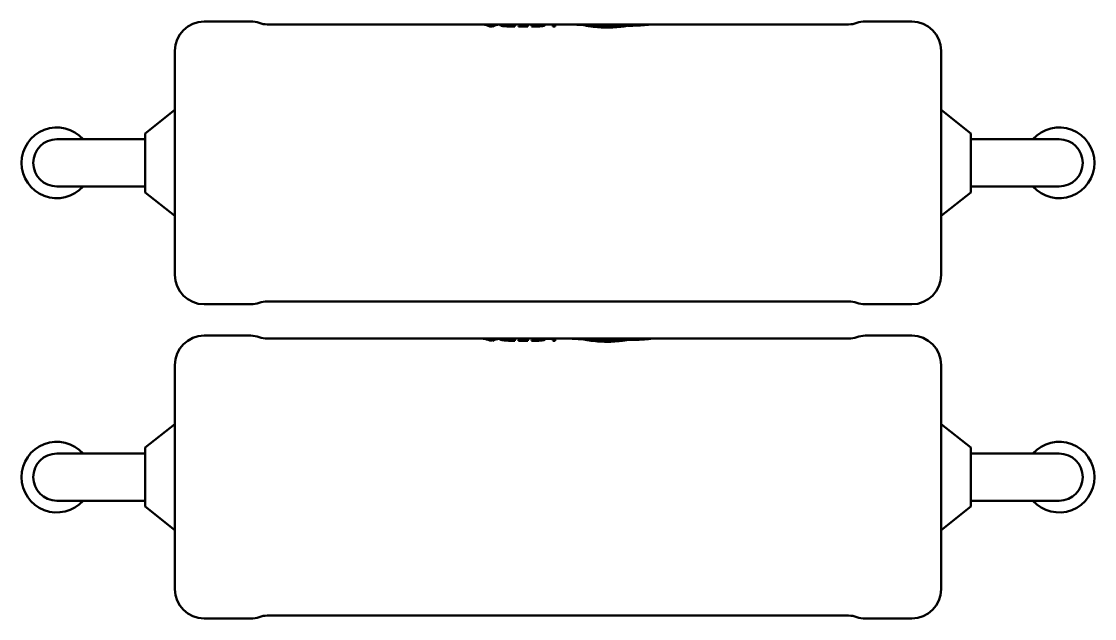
# Model space of a CAD drawing. Header units: millimetres. Extents: x -86 to 841, y -58 to 594.
# Drawn here: x 482.34 to 500.54, y 248.23 to 258.36 of the extents above; entities that cross this region are included whole.
import ezdxf

# ---------------------------------------------------------------- set-up
doc = ezdxf.new("R2010")
doc.units = ezdxf.units.MM
doc.layers.add('Visible (ISO)', color=7, linetype='Continuous', lineweight=50)

msp = doc.modelspace()

# ---------------------------------------------------------------- linework, layer by layer
at = {"layer": 'Visible (ISO)'}
for p, q in [((486.232, 258.36), (485.44, 258.36)), ((486.373, 258.334), (486.369, 258.336)), ((491.657, 258.31), (486.51, 258.31)), ((490.17, 258.309), (490.17, 258.308)), ((490.17, 258.309), (490.214, 258.309)), ((490.244, 258.304), (490.371, 258.304)), ((490.256, 258.301), (490.358, 258.301)), ((490.354, 258.3), (490.26, 258.3)), ((490.284, 258.277), (490.284, 258.276)), ((490.326, 258.277), (490.284, 258.277)), ((490.284, 258.276), (490.326, 258.276)), ((490.307, 258.283), (490.306, 258.283)), ((490.326, 258.277), (490.326, 258.276)), ((490.401, 258.309), (490.445, 258.309)), ((490.445, 258.309), (490.445, 258.308)), ((490.46, 258.297), (490.46, 258.296)), ((490.708, 258.277), (490.621, 258.277)), ((490.621, 258.276), (490.708, 258.276)), ((490.668, 258.282), (490.622, 258.282)), ((490.626, 258.309), (490.71, 258.309)), ((490.626, 258.307), (490.67, 258.307)), ((490.67, 258.306), (490.626, 258.306)), ((490.708, 258.277), (490.708, 258.276)), ((490.71, 258.309), (490.71, 258.308)), ((490.767, 258.309), (490.931, 258.309)), ((490.767, 258.307), (490.767, 258.306)), ((490.892, 258.307), (490.767, 258.307)), ((490.767, 258.306), (490.892, 258.306)), ((490.772, 258.282), (490.89, 258.282)), ((490.772, 258.276), (490.772, 258.275)), ((490.929, 258.276), (490.772, 258.276)), ((490.772, 258.275), (490.929, 258.275)), ((490.782, 258.299), (490.891, 258.299)), ((490.782, 258.296), (490.782, 258.295)), ((490.891, 258.295), (490.782, 258.296)), ((490.782, 258.295), (490.891, 258.294)), ((490.929, 258.276), (490.929, 258.275)), ((490.931, 258.309), (490.931, 258.308)), ((490.99, 258.277), (490.99, 258.276)), ((490.992, 258.306), (490.992, 258.305)), ((491.22, 258.298), (491.22, 258.297)), ((491.233, 258.309), (491.394, 258.309)), ((491.233, 258.307), (491.233, 258.306)), ((491.355, 258.307), (491.233, 258.307)), ((491.233, 258.306), (491.355, 258.306)), ((491.353, 258.276), (491.353, 258.275)), ((491.392, 258.276), (491.353, 258.276)), ((491.353, 258.275), (491.392, 258.275)), ((491.392, 258.276), (491.392, 258.275)), ((491.394, 258.309), (491.394, 258.308)), ((491.8, 258.311), (491.657, 258.311)), ((491.858, 258.302), (491.858, 258.301)), ((492.87, 258.31), (491.867, 258.31)), ((491.948, 258.309), (491.965, 258.309)), ((491.974, 258.28), (491.974, 258.279)), ((492.105, 258.311), (492.105, 258.31)), ((492.625, 258.29), (492.625, 258.289)), ((493.028, 258.311), (492.891, 258.311)), ((496.369, 258.31), (493.028, 258.31)), ((493.029, 258.311), (493.029, 258.31)), ((496.506, 258.334), (496.511, 258.336)), ((497.44, 258.36), (496.648, 258.36)), ((484.94, 257.86), (484.94, 254.06)), ((497.94, 257.86), (497.94, 254.06)), ((484.44, 256.46), (484.94, 256.86)), ((498.44, 256.46), (497.94, 256.86)), ((484.44, 256.46), (484.44, 255.46)), ((498.44, 256.46), (498.44, 255.46)), ((483.94, 256.36), (482.94, 256.36)), ((484.44, 256.36), (483.94, 256.36)), ((498.94, 256.36), (498.44, 256.36)), ((499.94, 256.36), (498.94, 256.36)), ((482.94, 255.56), (483.94, 255.56)), ((484.44, 255.56), (483.94, 255.56)), ((498.94, 255.56), (498.44, 255.56)), ((498.94, 255.56), (499.94, 255.56)), ((484.44, 255.46), (484.94, 255.06)), ((498.44, 255.46), (497.94, 255.06)), ((486.232, 253.56), (485.44, 253.56)), ((486.373, 253.586), (486.369, 253.584)), ((496.369, 253.61), (486.51, 253.61)), ((496.506, 253.586), (496.511, 253.584)), ((497.44, 253.56), (496.648, 253.56)), ((486.232, 253.028), (485.44, 253.028)), ((486.373, 253.002), (486.369, 253.004)), ((496.506, 253.002), (496.511, 253.004)), ((497.44, 253.028), (496.648, 253.028)), ((491.657, 252.978), (486.51, 252.978)), ((490.17, 252.977), (490.17, 252.976)), ((490.17, 252.977), (490.214, 252.977)), ((490.244, 252.972), (490.371, 252.972)), ((490.256, 252.969), (490.358, 252.969)), ((490.354, 252.968), (490.26, 252.968)), ((490.284, 252.945), (490.284, 252.944)), ((490.326, 252.945), (490.284, 252.945)), ((490.284, 252.944), (490.326, 252.944)), ((490.307, 252.951), (490.306, 252.951)), ((490.326, 252.945), (490.326, 252.944)), ((490.401, 252.977), (490.445, 252.977)), ((490.445, 252.977), (490.445, 252.976)), ((490.46, 252.965), (490.46, 252.964)), ((490.708, 252.944), (490.621, 252.944)), ((490.621, 252.943), (490.708, 252.943)), ((490.668, 252.95), (490.622, 252.95)), ((490.626, 252.977), (490.71, 252.977)), ((490.626, 252.975), (490.67, 252.975)), ((490.67, 252.974), (490.626, 252.974)), ((490.708, 252.944), (490.708, 252.943)), ((490.71, 252.977), (490.71, 252.976)), ((490.767, 252.977), (490.931, 252.977)), ((490.767, 252.975), (490.767, 252.974)), ((490.892, 252.975), (490.767, 252.975)), ((490.767, 252.974), (490.892, 252.974)), ((490.772, 252.95), (490.89, 252.95)), ((490.772, 252.944), (490.772, 252.943)), ((490.929, 252.944), (490.772, 252.944)), ((490.772, 252.943), (490.929, 252.943)), ((490.782, 252.967), (490.891, 252.967)), ((490.782, 252.963), (490.782, 252.962)), ((490.891, 252.963), (490.782, 252.963)), ((490.782, 252.962), (490.891, 252.962)), ((490.929, 252.944), (490.929, 252.943)), ((490.931, 252.977), (490.931, 252.976)), ((490.99, 252.945), (490.99, 252.944)), ((490.992, 252.974), (490.992, 252.973)), ((491.22, 252.966), (491.22, 252.965)), ((491.233, 252.977), (491.394, 252.977)), ((491.233, 252.975), (491.233, 252.974)), ((491.355, 252.975), (491.233, 252.975)), ((491.233, 252.974), (491.355, 252.974)), ((491.353, 252.943), (491.353, 252.942)), ((491.392, 252.943), (491.353, 252.943)), ((491.353, 252.942), (491.392, 252.942)), ((491.392, 252.943), (491.392, 252.942)), ((491.394, 252.977), (491.394, 252.975)), ((491.8, 252.979), (491.657, 252.979)), ((491.858, 252.97), (491.858, 252.969)), ((492.87, 252.978), (491.867, 252.978)), ((491.948, 252.977), (491.965, 252.977)), ((491.974, 252.948), (491.974, 252.947)), ((492.105, 252.979), (492.105, 252.978)), ((492.625, 252.957), (492.625, 252.956)), ((493.028, 252.979), (492.891, 252.979)), ((496.369, 252.978), (493.028, 252.978)), ((493.029, 252.978), (493.029, 252.978)), ((484.94, 252.528), (484.94, 248.728)), ((497.94, 252.528), (497.94, 248.728)), ((484.44, 251.128), (484.94, 251.528)), ((498.44, 251.128), (497.94, 251.528)), ((483.94, 251.028), (482.94, 251.028)), ((484.44, 251.028), (483.94, 251.028)), ((484.44, 251.128), (484.44, 250.128)), ((498.44, 251.128), (498.44, 250.128)), ((498.94, 251.028), (498.44, 251.028)), ((499.94, 251.028), (498.94, 251.028)), ((482.94, 250.228), (483.94, 250.228)), ((484.44, 250.228), (483.94, 250.228)), ((484.44, 250.128), (484.94, 249.728)), ((498.44, 250.128), (497.94, 249.728)), ((498.94, 250.228), (498.44, 250.228)), ((498.94, 250.228), (499.94, 250.228)), ((486.373, 248.254), (486.369, 248.252)), ((496.369, 248.278), (486.51, 248.278)), ((496.506, 248.254), (496.511, 248.252)), ((486.232, 248.228), (485.44, 248.228)), ((497.44, 248.228), (496.648, 248.228))]:
    msp.add_line(p, q, dxfattribs=at)
for centre, radius, start, end in [((485.44, 257.86), 0.5, 90, 180), ((486.232, 257.96), 0.4, 70, 90), ((486.51, 258.71), 0.4, 250, 270), ((496.369, 258.71), 0.4, 270, 290), ((496.648, 257.96), 0.4, 90, 110), ((497.44, 257.86), 0.5, 0, 90), ((482.94, 255.96), 0.6, 41.8467, 318.226), ((499.94, 255.96), 0.6, 221.7739, 138.1533), ((482.94, 255.96), 0.4, 90, 270), ((499.94, 255.96), 0.4, 270, 90), ((485.44, 254.06), 0.5, 180, 270), ((497.44, 254.06), 0.5, 270, 0), ((486.232, 253.96), 0.4, 270, 290), ((486.51, 253.21), 0.4, 90, 110), ((496.369, 253.21), 0.4, 70, 90), ((496.648, 253.96), 0.4, 250, 270), ((485.44, 252.528), 0.5, 90, 180), ((486.232, 252.628), 0.4, 70, 90), ((486.51, 253.378), 0.4, 250, 270), ((496.369, 253.378), 0.4, 270, 290), ((496.648, 252.628), 0.4, 90, 110), ((497.44, 252.528), 0.5, 0, 90), ((482.94, 250.628), 0.6, 41.8114, 318.1908), ((499.94, 250.628), 0.6, 221.8092, 138.1886), ((482.94, 250.628), 0.4, 90, 270), ((499.94, 250.628), 0.4, 270, 90), ((485.44, 248.728), 0.5, 180, 270), ((497.44, 248.728), 0.5, 270, 0), ((486.232, 248.628), 0.4, 270, 290), ((486.51, 247.878), 0.4, 90, 110), ((496.369, 247.878), 0.4, 70, 90), ((496.648, 248.628), 0.4, 250, 270)]:
    msp.add_arc(centre, radius, start, end, dxfattribs=at)
for centre, major_axis, ratio, start_param, end_param in [((490.136, 255.639), (0, 2.672), 0.349299, 6.123781, 6.246618), ((490.136, 255.639), (0, 2.671), 0.349299, 6.123713, 6.246602), ((490.18, 255.96), (0, -2.351), 0.36484, 3.066748, 3.102392), ((490.181, 255.669), (0, 2.642), 0.33493, 6.147368, 6.198751), ((490.436, 255.648), (0, 2.662), 0.3452, 0.084394, 0.135319), ((490.481, 255.61), (0, 2.701), 0.362554, 0.03714, 0.158676), ((490.481, 255.611), (0, 2.699), 0.362554, 0.037156, 0.158744), ((490.435, 255.96), (0, -2.351), 0.35939, 3.181359, 3.216822), ((490.671, 255.96), (0, 2.351), 0.007092, 0.055389, 0.156028), ((490.71, 255.96), (0, 2.351), 0.007092, 0.040698, 0.171276), ((490.71, 255.96), (0, 2.35), 0.007092, 0.040715, 0.17135), ((490.768, 255.96), (0, -2.351), 0.007092, 3.182465, 3.197276), ((490.775, 255.96), (0, -2.351), 0.007092, 3.297941, 3.31307), ((490.784, 255.96), (0, -2.351), 0.007092, 3.241109, 3.256054), ((490.893, 255.96), (0, -2.351), 0.007092, 3.256385, 3.298301), ((490.893, 255.96), (0, -2.351), 0.007092, 3.197653, 3.241439), ((490.932, 255.96), (0, 2.351), 0.007092, 0.041367, 0.171955), ((490.932, 255.96), (0, 2.35), 0.007092, 0.041385, 0.172029), ((490.993, 255.96), (0, -2.351), 0.007092, 3.292834, 3.310575), ((490.993, 255.96), (0, -2.351), 0.007092, 3.188524, 3.204602), ((491.234, 255.96), (0, -2.351), 0.007092, 3.183872, 3.198684), ((491.356, 255.96), (0, 2.351), 0.007092, 0.057457, 0.173251), ((491.395, 255.96), (0, 2.351), 0.007092, 0.042764, 0.173372), ((491.395, 255.96), (0, 2.35), 0.007092, 0.042783, 0.173446), ((492.11, 255.96), (0, 2.351), 0.575426, 0.003645, 0.029168), ((492.088, 247.059), (0, 11.252), 0.88961, 6.269854, 6.28153), ((490.136, 250.307), (0, 2.672), 0.349299, 6.123781, 6.246618), ((490.136, 250.307), (0, 2.671), 0.349299, 6.123713, 6.246602), ((490.18, 250.628), (0, -2.351), 0.36484, 3.066748, 3.102392), ((490.181, 250.337), (0, 2.642), 0.33493, 6.147368, 6.198751), ((490.436, 250.316), (0, 2.662), 0.3452, 0.084394, 0.135319), ((490.481, 250.278), (0, 2.701), 0.362554, 0.03714, 0.158676), ((490.481, 250.278), (0, 2.699), 0.362554, 0.037156, 0.158744), ((490.435, 250.628), (0, -2.351), 0.35939, 3.181359, 3.216822), ((490.671, 250.628), (0, 2.351), 0.007092, 0.055389, 0.156028), ((490.71, 250.628), (0, 2.351), 0.007092, 0.040698, 0.171276), ((490.71, 250.628), (0, 2.35), 0.007092, 0.040715, 0.17135), ((490.768, 250.628), (0, -2.351), 0.007092, 3.182465, 3.197276), ((490.775, 250.628), (0, -2.351), 0.007092, 3.297941, 3.31307), ((490.784, 250.628), (0, -2.351), 0.007092, 3.241109, 3.256054), ((490.893, 250.628), (0, -2.351), 0.007092, 3.256385, 3.298301), ((490.893, 250.628), (0, -2.351), 0.007092, 3.197653, 3.241439), ((490.932, 250.628), (0, 2.351), 0.007092, 0.041367, 0.171955), ((490.932, 250.628), (0, 2.35), 0.007092, 0.041385, 0.172029), ((490.993, 250.628), (0, -2.351), 0.007092, 3.292834, 3.310575), ((490.993, 250.628), (0, -2.351), 0.007092, 3.188524, 3.204602), ((491.234, 250.628), (0, -2.351), 0.007092, 3.183872, 3.198684), ((491.356, 250.628), (0, 2.351), 0.007092, 0.057457, 0.173251), ((491.395, 250.628), (0, 2.351), 0.007092, 0.042764, 0.173372), ((491.395, 250.628), (0, 2.35), 0.007092, 0.042783, 0.173446), ((492.11, 250.628), (0, 2.351), 0.575426, 0.003645, 0.029168), ((492.088, 241.727), (0, 11.252), 0.88961, 6.269854, 6.28153)]:
    msp.add_ellipse(centre, major_axis=major_axis, ratio=ratio, start_param=start_param, end_param=end_param, dxfattribs=at)
for points, knots in [([(490.306, 258.283), (490.305, 258.284), (490.305, 258.284), (490.303, 258.286), (490.302, 258.286), (490.301, 258.287)], [-0.001817193, -0.001817193, -0.001817193, -0.001817193, -0.000942581, -0.000942581, 0, 0, 0, 0]), ([(490.46, 258.298), (490.46, 258.3), (490.464, 258.302), (490.475, 258.304), (490.48, 258.305), (490.492, 258.306), (490.499, 258.306), (490.507, 258.307)], [-0.01273476, -0.01273476, -0.01273476, -0.01273476, -0.00635959, -0.00635959, -0.00331441, -0.00331441, 0, 0, 0, 0]), ([(490.506, 258.283), (490.497, 258.284), (490.49, 258.286), (490.484, 258.287), (490.476, 258.289), (490.47, 258.291), (490.466, 258.292), (490.462, 258.294), (490.46, 258.296), (490.46, 258.298)], [0, 0, 0, 0, 0.000032823, 0.000032823, 0.000032823, 0.0000769355, 0.0000769355, 0.0000769355, 0.0001223582, 0.0001223582, 0.0001223582, 0.0001223582]), ([(490.46, 258.297), (490.46, 258.295), (490.461, 258.294), (490.463, 258.293), (490.466, 258.291), (490.471, 258.289), (490.479, 258.287), (490.486, 258.285), (490.495, 258.284), (490.506, 258.282)], [0, 0, 0, 0, 0.0000327289, 0.0000327289, 0.0000327289, 0.0000804287, 0.0000804287, 0.0000804287, 0.0001225582, 0.0001225582, 0.0001225582, 0.0001225582]), ([(490.502, 258.298), (490.502, 258.299), (490.504, 258.301), (490.512, 258.303), (490.515, 258.303), (490.524, 258.305), (490.529, 258.305), (490.535, 258.305)], [-0.009770045, -0.009770045, -0.009770045, -0.009770045, -0.004897565, -0.004897565, -0.002507321, -0.002507321, 0, 0, 0, 0]), ([(490.535, 258.304), (490.528, 258.304), (490.522, 258.303), (490.517, 258.303), (490.511, 258.302), (490.507, 258.301), (490.505, 258.3), (490.503, 258.299), (490.502, 258.298), (490.502, 258.297)], [0, 0, 0, 0, 0.00002866472, 0.00002866472, 0.00002866472, 0.00006638297, 0.00006638297, 0.00006638297, 0.00009394185, 0.00009394185, 0.00009394185, 0.00009394185]), ([(490.535, 258.287), (490.528, 258.288), (490.522, 258.289), (490.518, 258.29), (490.512, 258.291), (490.508, 258.292), (490.505, 258.294), (490.503, 258.295), (490.502, 258.296), (490.502, 258.298)], [0, 0, 0, 0, 0.00002595317, 0.00002595317, 0.00002595317, 0.00005944273, 0.00005944273, 0.00005944273, 0.00009568467, 0.00009568467, 0.00009568467, 0.00009568467]), ([(490.621, 258.277), (490.611, 258.277), (490.601, 258.277), (490.58, 258.277), (490.569, 258.278), (490.539, 258.279), (490.521, 258.281), (490.506, 258.283)], [-0.012617, -0.012617, -0.012617, -0.012617, -0.00967464, -0.00967464, -0.00632404, -0.00632404, 0, 0, 0, 0]), ([(490.506, 258.282), (490.521, 258.28), (490.539, 258.278), (490.57, 258.277), (490.58, 258.276), (490.601, 258.276), (490.611, 258.276), (490.621, 258.276)], [0, 0, 0, 0, 0.00634647, 0.00634647, 0.00968424, 0.00968424, 0.01261775, 0.01261775, 0.01261775, 0.01261775]), ([(490.507, 258.307), (490.516, 258.307), (490.526, 258.308), (490.537, 258.308), (490.552, 258.308), (490.569, 258.309), (490.587, 258.309), (490.6, 258.309), (490.613, 258.309), (490.626, 258.309)], [0, 0, 0, 0, 0.0000364601, 0.0000364601, 0.0000364601, 0.0000897481, 0.0000897481, 0.0000897481, 0.0001290641, 0.0001290641, 0.0001290641, 0.0001290641]), ([(490.535, 258.305), (490.542, 258.306), (490.55, 258.306), (490.559, 258.307), (490.571, 258.307), (490.584, 258.307), (490.597, 258.307), (490.606, 258.307), (490.616, 258.307), (490.626, 258.307)], [0, 0, 0, 0, 0.00002938053, 0.00002938053, 0.00002938053, 0.00006924515, 0.00006924515, 0.00006924515, 0.00009843583, 0.00009843583, 0.00009843583, 0.00009843583]), ([(490.626, 258.306), (490.616, 258.306), (490.606, 258.306), (490.597, 258.306), (490.582, 258.306), (490.568, 258.306), (490.555, 258.305), (490.548, 258.305), (490.541, 258.305), (490.535, 258.304)], [0, 0, 0, 0, 0.00002915435, 0.00002915435, 0.00002915435, 0.00007338834, 0.00007338834, 0.00007338834, 0.00009880495, 0.00009880495, 0.00009880495, 0.00009880495]), ([(490.622, 258.282), (490.615, 258.282), (490.607, 258.282), (490.592, 258.283), (490.584, 258.283), (490.567, 258.284), (490.56, 258.284), (490.546, 258.286), (490.54, 258.286), (490.535, 258.287)], [-0.009493715, -0.009493715, -0.009493715, -0.009493715, -0.007220582, -0.007220582, -0.004754477, -0.004754477, -0.002166427, -0.002166427, 0, 0, 0, 0]), ([(491.063, 258.275), (491.056, 258.275), (491.05, 258.275), (491.036, 258.275), (491.03, 258.276), (491.012, 258.276), (491.001, 258.277), (490.99, 258.277)], [-0.007374217, -0.007374217, -0.007374217, -0.007374217, -0.005417549, -0.005417549, -0.003378136, -0.003378136, 0, 0, 0, 0]), ([(490.99, 258.276), (491.001, 258.276), (491.012, 258.275), (491.03, 258.275), (491.036, 258.274), (491.05, 258.274), (491.056, 258.274), (491.063, 258.274)], [0, 0, 0, 0, 0.003378134, 0.003378134, 0.005417635, 0.005417635, 0.007374222, 0.007374222, 0.007374222, 0.007374222]), ([(490.991, 258.284), (490.996, 258.284), (491.002, 258.283), (491.008, 258.283), (491.014, 258.282), (491.021, 258.282), (491.027, 258.282), (491.039, 258.281), (491.051, 258.281), (491.062, 258.281)], [0, 0, 0, 0, 0.00001964003, 0.00001964003, 0.00001964003, 0.00003928259, 0.00003928259, 0.00003928259, 0.0000750997, 0.0000750997, 0.0000750997, 0.0000750997]), ([(490.992, 258.308), (491.004, 258.309), (491.017, 258.309), (491.046, 258.309), (491.062, 258.309), (491.077, 258.309)], [-0.008697232, -0.008697232, -0.008697232, -0.008697232, -0.00465646, -0.00465646, 0, 0, 0, 0]), ([(491.071, 258.307), (491.064, 258.307), (491.057, 258.307), (491.043, 258.307), (491.036, 258.307), (491.016, 258.307), (491.004, 258.307), (490.992, 258.306)], [-0.008270165, -0.008270165, -0.008270165, -0.008270165, -0.006122113, -0.006122113, -0.003997843, -0.003997843, 0, 0, 0, 0]), ([(490.992, 258.305), (490.999, 258.306), (491.006, 258.306), (491.013, 258.306), (491.02, 258.306), (491.027, 258.306), (491.034, 258.306), (491.046, 258.306), (491.059, 258.306), (491.071, 258.306)], [0, 0, 0, 0, 0.00002271919, 0.00002271919, 0.00002271919, 0.00004542092, 0.00004542092, 0.00004542092, 0.00008240114, 0.00008240114, 0.00008240114, 0.00008240114]), ([(491.062, 258.281), (491.07, 258.281), (491.077, 258.281), (491.092, 258.282), (491.1, 258.282), (491.116, 258.283), (491.123, 258.283), (491.135, 258.285), (491.141, 258.286), (491.146, 258.286)], [-0.009289656, -0.009289656, -0.009289656, -0.009289656, -0.007107948, -0.007107948, -0.004645797, -0.004645797, -0.002166569, -0.002166569, 0, 0, 0, 0]), ([(491.175, 258.283), (491.168, 258.281), (491.161, 258.28), (491.144, 258.279), (491.134, 258.278), (491.113, 258.276), (491.102, 258.276), (491.082, 258.275), (491.072, 258.275), (491.063, 258.275)], [-0.01248134, -0.01248134, -0.01248134, -0.01248134, -0.0095703, -0.0095703, -0.00623372, -0.00623372, -0.0028846, -0.0028846, 0, 0, 0, 0]), ([(491.063, 258.274), (491.072, 258.274), (491.082, 258.274), (491.102, 258.275), (491.113, 258.275), (491.134, 258.277), (491.144, 258.278), (491.161, 258.279), (491.168, 258.28), (491.175, 258.282)], [0, 0, 0, 0, 0.00288677, 0.00288677, 0.00623986, 0.00623986, 0.00957295, 0.00957295, 0.01248135, 0.01248135, 0.01248135, 0.01248135]), ([(491.149, 258.305), (491.144, 258.306), (491.138, 258.306), (491.131, 258.306), (491.122, 258.307), (491.112, 258.307), (491.101, 258.307), (491.091, 258.307), (491.081, 258.307), (491.071, 258.307)], [0, 0, 0, 0, 0.00002438447, 0.00002438447, 0.00002438447, 0.00005708586, 0.00005708586, 0.00005708586, 0.00008729526, 0.00008729526, 0.00008729526, 0.00008729526]), ([(491.071, 258.306), (491.079, 258.306), (491.087, 258.306), (491.095, 258.306), (491.107, 258.306), (491.118, 258.306), (491.127, 258.306), (491.135, 258.305), (491.143, 258.305), (491.149, 258.304)], [0, 0, 0, 0, 0.00002431651, 0.00002431651, 0.00002431651, 0.00005906662, 0.00005906662, 0.00005906662, 0.00008743128, 0.00008743128, 0.00008743128, 0.00008743128]), ([(491.077, 258.309), (491.088, 258.309), (491.099, 258.309), (491.11, 258.309), (491.125, 258.309), (491.14, 258.309), (491.154, 258.308), (491.164, 258.308), (491.173, 258.308), (491.182, 258.307)], [0, 0, 0, 0, 0.000032935, 0.000032935, 0.000032935, 0.0000801277, 0.0000801277, 0.0000801277, 0.0001163503, 0.0001163503, 0.0001163503, 0.0001163503]), ([(491.146, 258.286), (491.152, 258.287), (491.158, 258.288), (491.163, 258.29), (491.169, 258.291), (491.174, 258.293), (491.176, 258.295), (491.178, 258.296), (491.178, 258.297), (491.179, 258.298)], [0, 0, 0, 0, 0.0000290248, 0.0000290248, 0.0000290248, 0.0000706855, 0.0000706855, 0.0000706855, 0.0001001312, 0.0001001312, 0.0001001312, 0.0001001312]), ([(491.179, 258.298), (491.179, 258.299), (491.177, 258.301), (491.17, 258.303), (491.167, 258.303), (491.159, 258.305), (491.155, 258.305), (491.149, 258.305)], [-0.009476427, -0.009476427, -0.009476427, -0.009476427, -0.00474829, -0.00474829, -0.002423593, -0.002423593, 0, 0, 0, 0]), ([(491.149, 258.304), (491.155, 258.304), (491.161, 258.303), (491.165, 258.303), (491.171, 258.302), (491.175, 258.301), (491.177, 258.3), (491.178, 258.299), (491.178, 258.298), (491.179, 258.297)], [0, 0, 0, 0, 0.00002762, 0.00002762, 0.00002762, 0.00006711915, 0.00006711915, 0.00006711915, 0.00008834995, 0.00008834995, 0.00008834995, 0.00008834995]), ([(491.22, 258.298), (491.22, 258.296), (491.217, 258.293), (491.206, 258.289), (491.201, 258.288), (491.189, 258.285), (491.183, 258.284), (491.175, 258.283)], [-0.01312145, -0.01312145, -0.01312145, -0.01312145, -0.00652974, -0.00652974, -0.00329494, -0.00329494, 0, 0, 0, 0]), ([(491.175, 258.282), (491.184, 258.283), (491.191, 258.284), (491.198, 258.286), (491.206, 258.288), (491.212, 258.29), (491.216, 258.292), (491.219, 258.294), (491.22, 258.296), (491.22, 258.297)], [0, 0, 0, 0, 0.0000371314, 0.0000371314, 0.0000371314, 0.0000894285, 0.0000894285, 0.0000894285, 0.0001306939, 0.0001306939, 0.0001306939, 0.0001306939]), ([(491.182, 258.307), (491.189, 258.307), (491.195, 258.306), (491.205, 258.305), (491.209, 258.304), (491.218, 258.302), (491.22, 258.3), (491.22, 258.298)], [-0.0120589, -0.0120589, -0.0120589, -0.0120589, -0.00894983, -0.00894983, -0.00602335, -0.00602335, 0, 0, 0, 0]), ([(491.858, 258.302), (491.825, 258.303), (491.795, 258.304), (491.744, 258.307), (491.724, 258.308), (491.692, 258.31), (491.679, 258.31), (491.665, 258.311), (491.661, 258.311), (491.654, 258.311), (491.651, 258.311), (491.648, 258.311), (491.647, 258.31), (491.646, 258.31), (491.646, 258.31), (491.646, 258.31)], [-0.03805967, -0.03805967, -0.03805967, -0.03805967, -0.02774944, -0.02774944, -0.01904787, -0.01904787, -0.01178072, -0.01178072, -0.00798568, -0.00798568, -0.00461383, -0.00461383, -0.00241648, -0.00241648, -0.00105171, -0.00105171, -0.00105171, -0.00105171]), ([(491.657, 258.31), (491.661, 258.31), (491.665, 258.31), (491.679, 258.309), (491.691, 258.309), (491.723, 258.307), (491.744, 258.306), (491.794, 258.303), (491.825, 258.302), (491.858, 258.301)], [0.00802162, 0.00802162, 0.00802162, 0.00802162, 0.011762, 0.011762, 0.01898646, 0.01898646, 0.02767971, 0.02767971, 0.03805986, 0.03805986, 0.03805986, 0.03805986]), ([(491.8, 258.311), (491.804, 258.311), (491.81, 258.311), (491.816, 258.311), (491.828, 258.311), (491.842, 258.31), (491.858, 258.31), (491.874, 258.31), (491.892, 258.31), (491.911, 258.309), (491.923, 258.309), (491.935, 258.309), (491.948, 258.309)], [0.0000831317, 0.0000831317, 0.0000831317, 0.0000831317, 0.000113004, 0.000113004, 0.000113004, 0.0001696717, 0.0001696717, 0.0001696717, 0.000226957, 0.000226957, 0.000226957, 0.000264275, 0.000264275, 0.000264275, 0.000264275]), ([(491.974, 258.28), (491.948, 258.284), (491.925, 258.288), (491.886, 258.295), (491.87, 258.299), (491.858, 258.302)], [-0.02106731, -0.02106731, -0.02106731, -0.02106731, -0.01053672, -0.01053672, 0, 0, 0, 0]), ([(491.858, 258.301), (491.87, 258.298), (491.886, 258.294), (491.925, 258.287), (491.948, 258.283), (491.974, 258.279)], [0, 0, 0, 0, 0.01053613, 0.01053613, 0.0210674, 0.0210674, 0.0210674, 0.0210674]), ([(491.965, 258.309), (491.97, 258.308), (491.982, 258.305), (492.018, 258.299), (492.039, 258.297), (492.093, 258.291), (492.127, 258.288), (492.182, 258.285), (492.201, 258.284), (492.236, 258.283), (492.252, 258.283), (492.267, 258.283)], [-0.04473034, -0.04473034, -0.04473034, -0.04473034, -0.03262313, -0.03262313, -0.02235342, -0.02235342, -0.01055376, -0.01055376, -0.00462282, -0.00462282, 0, 0, 0, 0]), ([(492.268, 258.259), (492.246, 258.259), (492.223, 258.259), (492.17, 258.261), (492.14, 258.263), (492.061, 258.269), (492.014, 258.274), (491.974, 258.28)], [-0.0324166, -0.0324166, -0.0324166, -0.0324166, -0.02564852, -0.02564852, -0.01622691, -0.01622691, 0, 0, 0, 0]), ([(491.974, 258.279), (492.014, 258.273), (492.061, 258.268), (492.14, 258.262), (492.17, 258.26), (492.223, 258.258), (492.246, 258.258), (492.268, 258.257)], [0, 0, 0, 0, 0.01622663, 0.01622663, 0.02564905, 0.02564905, 0.03241667, 0.03241667, 0.03241667, 0.03241667]), ([(492.267, 258.283), (492.278, 258.283), (492.289, 258.283), (492.313, 258.283), (492.326, 258.283), (492.377, 258.285), (492.414, 258.288), (492.471, 258.293), (492.494, 258.296), (492.533, 258.301), (492.548, 258.304), (492.559, 258.306)], [-0.0383786, -0.0383786, -0.0383786, -0.0383786, -0.03501509, -0.03501509, -0.03124312, -0.03124312, -0.01921639, -0.01921639, -0.00992973, -0.00992973, 0, 0, 0, 0]), ([(492.529, 258.275), (492.491, 258.27), (492.45, 258.266), (492.38, 258.261), (492.354, 258.26), (492.308, 258.259), (492.288, 258.258), (492.268, 258.259)], [-0.02795039, -0.02795039, -0.02795039, -0.02795039, -0.01395151, -0.01395151, -0.00600391, -0.00600391, 0, 0, 0, 0]), ([(492.268, 258.257), (492.288, 258.257), (492.308, 258.258), (492.354, 258.259), (492.38, 258.26), (492.45, 258.265), (492.491, 258.269), (492.529, 258.274)], [0, 0, 0, 0, 0.00600421, 0.00600421, 0.01395392, 0.01395392, 0.02795043, 0.02795043, 0.02795043, 0.02795043]), ([(492.625, 258.29), (492.618, 258.288), (492.611, 258.287), (492.603, 258.286), (492.596, 258.284), (492.588, 258.283), (492.58, 258.282), (492.564, 258.279), (492.547, 258.277), (492.529, 258.275)], [0, 0, 0, 0, 0.0000348254, 0.0000348254, 0.0000348254, 0.0000696653, 0.0000696653, 0.0000696653, 0.0001364177, 0.0001364177, 0.0001364177, 0.0001364177]), ([(492.529, 258.274), (492.539, 258.275), (492.548, 258.276), (492.557, 258.277), (492.565, 258.279), (492.574, 258.28), (492.582, 258.281), (492.597, 258.284), (492.612, 258.286), (492.625, 258.289)], [0, 0, 0, 0, 0.0000348571, 0.0000348571, 0.0000348571, 0.0000696973, 0.0000696973, 0.0000696973, 0.0001363039, 0.0001363039, 0.0001363039, 0.0001363039]), ([(492.559, 258.306), (492.568, 258.305), (492.578, 258.305), (492.588, 258.305), (492.598, 258.304), (492.608, 258.304), (492.619, 258.304), (492.637, 258.303), (492.655, 258.303), (492.674, 258.303)], [0, 0, 0, 0, 0.0000324982, 0.0000324982, 0.0000324982, 0.0000649842, 0.0000649842, 0.0000649842, 0.0001210088, 0.0001210088, 0.0001210088, 0.0001210088]), ([(492.675, 258.289), (492.671, 258.289), (492.666, 258.289), (492.662, 258.289), (492.658, 258.289), (492.653, 258.289), (492.649, 258.289), (492.641, 258.289), (492.633, 258.289), (492.625, 258.29)], [0, 0, 0, 0, 0.00001312132, 0.00001312132, 0.00001312132, 0.00002623838, 0.00002623838, 0.00002623838, 0.00005010707, 0.00005010707, 0.00005010707, 0.00005010707]), ([(492.625, 258.289), (492.63, 258.288), (492.634, 258.288), (492.638, 258.288), (492.643, 258.288), (492.647, 258.288), (492.651, 258.288), (492.659, 258.288), (492.667, 258.288), (492.675, 258.288)], [0, 0, 0, 0, 0.00001311515, 0.00001311515, 0.00001311515, 0.00002623177, 0.00002623177, 0.00002623177, 0.00005013041, 0.00005013041, 0.00005013041, 0.00005013041]), ([(492.674, 258.303), (492.679, 258.303), (492.685, 258.303), (492.697, 258.303), (492.703, 258.303), (492.727, 258.304), (492.744, 258.304), (492.785, 258.305), (492.808, 258.306), (492.847, 258.309), (492.864, 258.31), (492.88, 258.311), (492.885, 258.311), (492.889, 258.311), (492.89, 258.311), (492.891, 258.311)], [-0.03413203, -0.03413203, -0.03413203, -0.03413203, -0.03242295, -0.03242295, -0.03054113, -0.03054113, -0.02519453, -0.02519453, -0.01707212, -0.01707212, -0.00860337, -0.00860337, -0.00430527, -0.00430527, -0.00247494, -0.00247494, -0.00247494, -0.00247494]), ([(492.925, 258.301), (492.892, 258.298), (492.853, 258.295), (492.785, 258.291), (492.759, 258.29), (492.714, 258.289), (492.694, 258.289), (492.675, 258.289)], [-0.02785024, -0.02785024, -0.02785024, -0.02785024, -0.01390342, -0.01390342, -0.00580587, -0.00580587, 0, 0, 0, 0]), ([(492.675, 258.288), (492.694, 258.288), (492.714, 258.288), (492.759, 258.289), (492.785, 258.29), (492.853, 258.294), (492.892, 258.297), (492.925, 258.3)], [0, 0, 0, 0, 0.00580544, 0.00580544, 0.01390359, 0.01390359, 0.02785027, 0.02785027, 0.02785027, 0.02785027]), ([(493.029, 258.311), (493.029, 258.311), (493.028, 258.311), (493.026, 258.311), (493.025, 258.311), (493.018, 258.31), (493.011, 258.31), (492.984, 258.307), (492.958, 258.304), (492.925, 258.301)], [-0.02752903, -0.02752903, -0.02752903, -0.02752903, -0.02440837, -0.02440837, -0.02099819, -0.02099819, -0.01377998, -0.01377998, 0, 0, 0, 0]), ([(492.925, 258.3), (492.958, 258.303), (492.984, 258.306), (493.011, 258.309), (493.018, 258.309), (493.025, 258.31), (493.026, 258.31), (493.027, 258.31), (493.028, 258.31), (493.028, 258.31)], [0, 0, 0, 0, 0.01378325, 0.01378325, 0.02099863, 0.02099863, 0.02440866, 0.02440866, 0.02471944, 0.02471944, 0.02471944, 0.02471944]), ([(490.306, 252.951), (490.305, 252.952), (490.305, 252.952), (490.303, 252.953), (490.302, 252.954), (490.301, 252.954)], [-0.001817193, -0.001817193, -0.001817193, -0.001817193, -0.000942581, -0.000942581, 0, 0, 0, 0]), ([(490.46, 252.965), (490.46, 252.968), (490.464, 252.969), (490.475, 252.972), (490.48, 252.972), (490.492, 252.974), (490.499, 252.974), (490.507, 252.975)], [-0.01273476, -0.01273476, -0.01273476, -0.01273476, -0.00635959, -0.00635959, -0.00331441, -0.00331441, 0, 0, 0, 0]), ([(490.506, 252.951), (490.497, 252.952), (490.49, 252.953), (490.484, 252.955), (490.476, 252.956), (490.47, 252.958), (490.466, 252.96), (490.462, 252.962), (490.46, 252.964), (490.46, 252.965)], [0, 0, 0, 0, 0.000032823, 0.000032823, 0.000032823, 0.0000769355, 0.0000769355, 0.0000769355, 0.0001223582, 0.0001223582, 0.0001223582, 0.0001223582]), ([(490.46, 252.964), (490.46, 252.963), (490.461, 252.962), (490.463, 252.961), (490.466, 252.959), (490.471, 252.957), (490.479, 252.955), (490.486, 252.953), (490.495, 252.952), (490.506, 252.95)], [0, 0, 0, 0, 0.0000327289, 0.0000327289, 0.0000327289, 0.0000804287, 0.0000804287, 0.0000804287, 0.0001225582, 0.0001225582, 0.0001225582, 0.0001225582]), ([(490.502, 252.965), (490.502, 252.967), (490.504, 252.969), (490.512, 252.971), (490.515, 252.971), (490.524, 252.972), (490.529, 252.973), (490.535, 252.973)], [-0.009770045, -0.009770045, -0.009770045, -0.009770045, -0.004897565, -0.004897565, -0.002507321, -0.002507321, 0, 0, 0, 0]), ([(490.535, 252.972), (490.528, 252.972), (490.522, 252.971), (490.517, 252.97), (490.511, 252.97), (490.507, 252.969), (490.505, 252.967), (490.503, 252.967), (490.502, 252.966), (490.502, 252.965)], [0, 0, 0, 0, 0.00002866472, 0.00002866472, 0.00002866472, 0.00006638297, 0.00006638297, 0.00006638297, 0.00009394185, 0.00009394185, 0.00009394185, 0.00009394185]), ([(490.535, 252.955), (490.528, 252.955), (490.522, 252.956), (490.518, 252.957), (490.512, 252.959), (490.508, 252.96), (490.505, 252.961), (490.503, 252.963), (490.502, 252.964), (490.502, 252.965)], [0, 0, 0, 0, 0.00002595317, 0.00002595317, 0.00002595317, 0.00005944273, 0.00005944273, 0.00005944273, 0.00009568467, 0.00009568467, 0.00009568467, 0.00009568467]), ([(490.621, 252.944), (490.611, 252.944), (490.601, 252.944), (490.58, 252.945), (490.569, 252.945), (490.539, 252.947), (490.521, 252.949), (490.506, 252.951)], [-0.012617, -0.012617, -0.012617, -0.012617, -0.00967464, -0.00967464, -0.00632404, -0.00632404, 0, 0, 0, 0]), ([(490.506, 252.95), (490.521, 252.948), (490.539, 252.946), (490.57, 252.944), (490.58, 252.944), (490.601, 252.943), (490.611, 252.943), (490.621, 252.943)], [0, 0, 0, 0, 0.00634647, 0.00634647, 0.00968424, 0.00968424, 0.01261775, 0.01261775, 0.01261775, 0.01261775]), ([(490.507, 252.975), (490.516, 252.975), (490.526, 252.976), (490.537, 252.976), (490.552, 252.976), (490.569, 252.976), (490.587, 252.977), (490.6, 252.977), (490.613, 252.977), (490.626, 252.977)], [0, 0, 0, 0, 0.0000364601, 0.0000364601, 0.0000364601, 0.0000897481, 0.0000897481, 0.0000897481, 0.0001290641, 0.0001290641, 0.0001290641, 0.0001290641]), ([(490.535, 252.973), (490.542, 252.974), (490.55, 252.974), (490.559, 252.974), (490.571, 252.975), (490.584, 252.975), (490.597, 252.975), (490.606, 252.975), (490.616, 252.975), (490.626, 252.975)], [0, 0, 0, 0, 0.00002938053, 0.00002938053, 0.00002938053, 0.00006924515, 0.00006924515, 0.00006924515, 0.00009843583, 0.00009843583, 0.00009843583, 0.00009843583]), ([(490.626, 252.974), (490.616, 252.974), (490.606, 252.974), (490.597, 252.974), (490.582, 252.974), (490.568, 252.974), (490.555, 252.973), (490.548, 252.973), (490.541, 252.973), (490.535, 252.972)], [0, 0, 0, 0, 0.00002915435, 0.00002915435, 0.00002915435, 0.00007338834, 0.00007338834, 0.00007338834, 0.00009880495, 0.00009880495, 0.00009880495, 0.00009880495]), ([(490.622, 252.95), (490.615, 252.95), (490.607, 252.95), (490.592, 252.951), (490.584, 252.951), (490.567, 252.952), (490.56, 252.952), (490.546, 252.953), (490.54, 252.954), (490.535, 252.955)], [-0.009493715, -0.009493715, -0.009493715, -0.009493715, -0.007220582, -0.007220582, -0.004754477, -0.004754477, -0.002166427, -0.002166427, 0, 0, 0, 0]), ([(491.063, 252.943), (491.056, 252.943), (491.05, 252.943), (491.036, 252.943), (491.03, 252.943), (491.012, 252.944), (491.001, 252.944), (490.99, 252.945)], [-0.007374217, -0.007374217, -0.007374217, -0.007374217, -0.005417549, -0.005417549, -0.003378136, -0.003378136, 0, 0, 0, 0]), ([(490.99, 252.944), (491.001, 252.943), (491.012, 252.943), (491.03, 252.942), (491.036, 252.942), (491.05, 252.942), (491.056, 252.942), (491.063, 252.942)], [0, 0, 0, 0, 0.003378134, 0.003378134, 0.005417635, 0.005417635, 0.007374222, 0.007374222, 0.007374222, 0.007374222]), ([(490.991, 252.952), (490.996, 252.951), (491.002, 252.951), (491.008, 252.951), (491.014, 252.95), (491.021, 252.95), (491.027, 252.95), (491.039, 252.949), (491.051, 252.949), (491.062, 252.949)], [0, 0, 0, 0, 0.00001964003, 0.00001964003, 0.00001964003, 0.00003928259, 0.00003928259, 0.00003928259, 0.0000750997, 0.0000750997, 0.0000750997, 0.0000750997]), ([(490.992, 252.976), (491.004, 252.976), (491.017, 252.977), (491.046, 252.977), (491.062, 252.977), (491.077, 252.977)], [-0.008697232, -0.008697232, -0.008697232, -0.008697232, -0.00465646, -0.00465646, 0, 0, 0, 0]), ([(491.071, 252.975), (491.064, 252.975), (491.057, 252.975), (491.043, 252.975), (491.036, 252.975), (491.016, 252.975), (491.004, 252.974), (490.992, 252.974)], [-0.008270165, -0.008270165, -0.008270165, -0.008270165, -0.006122113, -0.006122113, -0.003997843, -0.003997843, 0, 0, 0, 0]), ([(490.992, 252.973), (490.999, 252.973), (491.006, 252.973), (491.013, 252.974), (491.02, 252.974), (491.027, 252.974), (491.034, 252.974), (491.046, 252.974), (491.059, 252.974), (491.071, 252.974)], [0, 0, 0, 0, 0.00002271919, 0.00002271919, 0.00002271919, 0.00004542092, 0.00004542092, 0.00004542092, 0.00008240114, 0.00008240114, 0.00008240114, 0.00008240114]), ([(491.062, 252.949), (491.07, 252.949), (491.077, 252.949), (491.092, 252.949), (491.1, 252.95), (491.116, 252.951), (491.123, 252.951), (491.135, 252.953), (491.141, 252.953), (491.146, 252.954)], [-0.009289656, -0.009289656, -0.009289656, -0.009289656, -0.007107948, -0.007107948, -0.004645797, -0.004645797, -0.002166569, -0.002166569, 0, 0, 0, 0]), ([(491.175, 252.95), (491.168, 252.949), (491.161, 252.948), (491.144, 252.946), (491.134, 252.945), (491.113, 252.944), (491.102, 252.944), (491.082, 252.943), (491.072, 252.943), (491.063, 252.943)], [-0.01248134, -0.01248134, -0.01248134, -0.01248134, -0.0095703, -0.0095703, -0.00623372, -0.00623372, -0.0028846, -0.0028846, 0, 0, 0, 0]), ([(491.063, 252.942), (491.072, 252.942), (491.082, 252.942), (491.102, 252.943), (491.113, 252.943), (491.134, 252.944), (491.144, 252.945), (491.161, 252.947), (491.168, 252.948), (491.175, 252.949)], [0, 0, 0, 0, 0.00288677, 0.00288677, 0.00623986, 0.00623986, 0.00957295, 0.00957295, 0.01248135, 0.01248135, 0.01248135, 0.01248135]), ([(491.149, 252.973), (491.144, 252.974), (491.138, 252.974), (491.131, 252.974), (491.122, 252.975), (491.112, 252.975), (491.101, 252.975), (491.091, 252.975), (491.081, 252.975), (491.071, 252.975)], [0, 0, 0, 0, 0.00002438447, 0.00002438447, 0.00002438447, 0.00005708586, 0.00005708586, 0.00005708586, 0.00008729526, 0.00008729526, 0.00008729526, 0.00008729526]), ([(491.071, 252.974), (491.079, 252.974), (491.087, 252.974), (491.095, 252.974), (491.107, 252.974), (491.118, 252.974), (491.127, 252.973), (491.135, 252.973), (491.143, 252.973), (491.149, 252.972)], [0, 0, 0, 0, 0.00002431651, 0.00002431651, 0.00002431651, 0.00005906662, 0.00005906662, 0.00005906662, 0.00008743128, 0.00008743128, 0.00008743128, 0.00008743128]), ([(491.077, 252.977), (491.088, 252.977), (491.099, 252.977), (491.11, 252.977), (491.125, 252.977), (491.14, 252.976), (491.154, 252.976), (491.164, 252.976), (491.173, 252.975), (491.182, 252.975)], [0, 0, 0, 0, 0.000032935, 0.000032935, 0.000032935, 0.0000801277, 0.0000801277, 0.0000801277, 0.0001163503, 0.0001163503, 0.0001163503, 0.0001163503]), ([(491.146, 252.954), (491.152, 252.955), (491.158, 252.956), (491.163, 252.957), (491.169, 252.959), (491.174, 252.961), (491.176, 252.962), (491.178, 252.963), (491.178, 252.964), (491.179, 252.966)], [0, 0, 0, 0, 0.0000290248, 0.0000290248, 0.0000290248, 0.0000706855, 0.0000706855, 0.0000706855, 0.0001001312, 0.0001001312, 0.0001001312, 0.0001001312]), ([(491.179, 252.966), (491.179, 252.967), (491.177, 252.969), (491.17, 252.971), (491.167, 252.971), (491.159, 252.972), (491.155, 252.973), (491.149, 252.973)], [-0.009476427, -0.009476427, -0.009476427, -0.009476427, -0.00474829, -0.00474829, -0.002423593, -0.002423593, 0, 0, 0, 0]), ([(491.149, 252.972), (491.155, 252.972), (491.161, 252.971), (491.165, 252.97), (491.171, 252.97), (491.175, 252.968), (491.177, 252.967), (491.178, 252.967), (491.178, 252.966), (491.179, 252.965)], [0, 0, 0, 0, 0.00002762, 0.00002762, 0.00002762, 0.00006711915, 0.00006711915, 0.00006711915, 0.00008834995, 0.00008834995, 0.00008834995, 0.00008834995]), ([(491.22, 252.966), (491.22, 252.963), (491.217, 252.961), (491.206, 252.957), (491.201, 252.955), (491.189, 252.953), (491.183, 252.951), (491.175, 252.95)], [-0.01312145, -0.01312145, -0.01312145, -0.01312145, -0.00652974, -0.00652974, -0.00329494, -0.00329494, 0, 0, 0, 0]), ([(491.175, 252.949), (491.184, 252.951), (491.191, 252.952), (491.198, 252.954), (491.206, 252.956), (491.212, 252.958), (491.216, 252.96), (491.219, 252.962), (491.22, 252.963), (491.22, 252.965)], [0, 0, 0, 0, 0.0000371314, 0.0000371314, 0.0000371314, 0.0000894285, 0.0000894285, 0.0000894285, 0.0001306939, 0.0001306939, 0.0001306939, 0.0001306939]), ([(491.182, 252.975), (491.189, 252.974), (491.195, 252.974), (491.205, 252.973), (491.209, 252.972), (491.218, 252.97), (491.22, 252.968), (491.22, 252.966)], [-0.0120589, -0.0120589, -0.0120589, -0.0120589, -0.00894983, -0.00894983, -0.00602335, -0.00602335, 0, 0, 0, 0]), ([(491.858, 252.97), (491.825, 252.97), (491.795, 252.972), (491.744, 252.974), (491.724, 252.976), (491.692, 252.977), (491.679, 252.978), (491.665, 252.979), (491.661, 252.979), (491.654, 252.979), (491.651, 252.979), (491.648, 252.978), (491.647, 252.978), (491.646, 252.978), (491.646, 252.978), (491.646, 252.978)], [-0.03805967, -0.03805967, -0.03805967, -0.03805967, -0.02774944, -0.02774944, -0.01904787, -0.01904787, -0.01178072, -0.01178072, -0.00798568, -0.00798568, -0.00461383, -0.00461383, -0.00241648, -0.00241648, -0.00105171, -0.00105171, -0.00105171, -0.00105171]), ([(491.657, 252.978), (491.661, 252.978), (491.665, 252.978), (491.679, 252.977), (491.691, 252.976), (491.723, 252.975), (491.744, 252.973), (491.794, 252.971), (491.825, 252.969), (491.858, 252.969)], [0.00802162, 0.00802162, 0.00802162, 0.00802162, 0.011762, 0.011762, 0.01898646, 0.01898646, 0.02767971, 0.02767971, 0.03805986, 0.03805986, 0.03805986, 0.03805986]), ([(491.8, 252.979), (491.804, 252.979), (491.81, 252.979), (491.816, 252.979), (491.828, 252.978), (491.842, 252.978), (491.858, 252.978), (491.874, 252.978), (491.892, 252.977), (491.911, 252.977), (491.923, 252.977), (491.935, 252.977), (491.948, 252.977)], [0.0000831317, 0.0000831317, 0.0000831317, 0.0000831317, 0.000113004, 0.000113004, 0.000113004, 0.0001696717, 0.0001696717, 0.0001696717, 0.000226957, 0.000226957, 0.000226957, 0.000264275, 0.000264275, 0.000264275, 0.000264275]), ([(491.974, 252.948), (491.948, 252.952), (491.925, 252.956), (491.886, 252.963), (491.87, 252.967), (491.858, 252.97)], [-0.02106731, -0.02106731, -0.02106731, -0.02106731, -0.01053672, -0.01053672, 0, 0, 0, 0]), ([(491.858, 252.969), (491.87, 252.966), (491.886, 252.962), (491.925, 252.955), (491.948, 252.951), (491.974, 252.947)], [0, 0, 0, 0, 0.01053613, 0.01053613, 0.0210674, 0.0210674, 0.0210674, 0.0210674]), ([(491.965, 252.977), (491.97, 252.975), (491.982, 252.973), (492.018, 252.967), (492.039, 252.964), (492.093, 252.958), (492.127, 252.955), (492.182, 252.952), (492.201, 252.951), (492.236, 252.951), (492.252, 252.95), (492.267, 252.95)], [-0.04473034, -0.04473034, -0.04473034, -0.04473034, -0.03262313, -0.03262313, -0.02235342, -0.02235342, -0.01055376, -0.01055376, -0.00462282, -0.00462282, 0, 0, 0, 0]), ([(492.268, 252.926), (492.246, 252.926), (492.223, 252.927), (492.17, 252.929), (492.14, 252.93), (492.061, 252.937), (492.014, 252.942), (491.974, 252.948)], [-0.0324166, -0.0324166, -0.0324166, -0.0324166, -0.02564852, -0.02564852, -0.01622691, -0.01622691, 0, 0, 0, 0]), ([(491.974, 252.947), (492.014, 252.941), (492.061, 252.936), (492.14, 252.929), (492.17, 252.928), (492.223, 252.926), (492.246, 252.925), (492.268, 252.925)], [0, 0, 0, 0, 0.01622663, 0.01622663, 0.02564905, 0.02564905, 0.03241667, 0.03241667, 0.03241667, 0.03241667]), ([(492.267, 252.95), (492.278, 252.95), (492.289, 252.95), (492.313, 252.951), (492.326, 252.951), (492.377, 252.953), (492.414, 252.955), (492.471, 252.961), (492.494, 252.963), (492.533, 252.969), (492.548, 252.971), (492.559, 252.973)], [-0.0383786, -0.0383786, -0.0383786, -0.0383786, -0.03501509, -0.03501509, -0.03124312, -0.03124312, -0.01921639, -0.01921639, -0.00992973, -0.00992973, 0, 0, 0, 0]), ([(492.529, 252.942), (492.491, 252.938), (492.45, 252.934), (492.38, 252.929), (492.354, 252.928), (492.308, 252.926), (492.288, 252.926), (492.268, 252.926)], [-0.02795039, -0.02795039, -0.02795039, -0.02795039, -0.01395151, -0.01395151, -0.00600391, -0.00600391, 0, 0, 0, 0]), ([(492.268, 252.925), (492.288, 252.925), (492.308, 252.925), (492.354, 252.927), (492.38, 252.928), (492.45, 252.933), (492.491, 252.937), (492.529, 252.941)], [0, 0, 0, 0, 0.00600421, 0.00600421, 0.01395392, 0.01395392, 0.02795043, 0.02795043, 0.02795043, 0.02795043]), ([(492.625, 252.957), (492.618, 252.956), (492.611, 252.955), (492.603, 252.954), (492.596, 252.952), (492.588, 252.951), (492.58, 252.95), (492.564, 252.947), (492.547, 252.945), (492.529, 252.942)], [0, 0, 0, 0, 0.0000348254, 0.0000348254, 0.0000348254, 0.0000696653, 0.0000696653, 0.0000696653, 0.0001364177, 0.0001364177, 0.0001364177, 0.0001364177]), ([(492.529, 252.941), (492.539, 252.943), (492.548, 252.944), (492.557, 252.945), (492.565, 252.946), (492.574, 252.948), (492.582, 252.949), (492.597, 252.951), (492.612, 252.954), (492.625, 252.956)], [0, 0, 0, 0, 0.0000348571, 0.0000348571, 0.0000348571, 0.0000696973, 0.0000696973, 0.0000696973, 0.0001363039, 0.0001363039, 0.0001363039, 0.0001363039]), ([(492.559, 252.973), (492.568, 252.973), (492.578, 252.973), (492.588, 252.972), (492.598, 252.972), (492.608, 252.972), (492.619, 252.972), (492.637, 252.971), (492.655, 252.971), (492.674, 252.971)], [0, 0, 0, 0, 0.0000324982, 0.0000324982, 0.0000324982, 0.0000649842, 0.0000649842, 0.0000649842, 0.0001210088, 0.0001210088, 0.0001210088, 0.0001210088]), ([(492.675, 252.957), (492.671, 252.957), (492.666, 252.957), (492.662, 252.957), (492.658, 252.957), (492.653, 252.957), (492.649, 252.957), (492.641, 252.957), (492.633, 252.957), (492.625, 252.957)], [0, 0, 0, 0, 0.00001312132, 0.00001312132, 0.00001312132, 0.00002623838, 0.00002623838, 0.00002623838, 0.00005010707, 0.00005010707, 0.00005010707, 0.00005010707]), ([(492.625, 252.956), (492.63, 252.956), (492.634, 252.956), (492.638, 252.956), (492.643, 252.956), (492.647, 252.956), (492.651, 252.956), (492.659, 252.956), (492.667, 252.956), (492.675, 252.956)], [0, 0, 0, 0, 0.00001311515, 0.00001311515, 0.00001311515, 0.00002623177, 0.00002623177, 0.00002623177, 0.00005013041, 0.00005013041, 0.00005013041, 0.00005013041]), ([(492.674, 252.971), (492.679, 252.971), (492.685, 252.971), (492.697, 252.971), (492.703, 252.971), (492.727, 252.971), (492.744, 252.972), (492.785, 252.973), (492.808, 252.974), (492.847, 252.976), (492.864, 252.977), (492.88, 252.978), (492.885, 252.978), (492.889, 252.979), (492.89, 252.979), (492.891, 252.979)], [-0.03413203, -0.03413203, -0.03413203, -0.03413203, -0.03242295, -0.03242295, -0.03054113, -0.03054113, -0.02519453, -0.02519453, -0.01707212, -0.01707212, -0.00860337, -0.00860337, -0.00430527, -0.00430527, -0.00247494, -0.00247494, -0.00247494, -0.00247494]), ([(492.925, 252.968), (492.892, 252.965), (492.853, 252.962), (492.785, 252.959), (492.759, 252.958), (492.714, 252.957), (492.694, 252.957), (492.675, 252.957)], [-0.02785024, -0.02785024, -0.02785024, -0.02785024, -0.01390342, -0.01390342, -0.00580587, -0.00580587, 0, 0, 0, 0]), ([(492.675, 252.956), (492.694, 252.956), (492.714, 252.956), (492.759, 252.957), (492.785, 252.958), (492.853, 252.961), (492.892, 252.964), (492.925, 252.967)], [0, 0, 0, 0, 0.00580544, 0.00580544, 0.01390359, 0.01390359, 0.02785027, 0.02785027, 0.02785027, 0.02785027]), ([(493.029, 252.978), (493.029, 252.979), (493.028, 252.979), (493.026, 252.979), (493.025, 252.979), (493.018, 252.978), (493.011, 252.977), (492.984, 252.974), (492.958, 252.971), (492.925, 252.968)], [-0.02752903, -0.02752903, -0.02752903, -0.02752903, -0.02440837, -0.02440837, -0.02099819, -0.02099819, -0.01377998, -0.01377998, 0, 0, 0, 0]), ([(492.925, 252.967), (492.958, 252.97), (492.984, 252.973), (493.011, 252.976), (493.018, 252.977), (493.025, 252.978), (493.026, 252.978), (493.027, 252.978), (493.028, 252.978), (493.028, 252.978)], [0, 0, 0, 0, 0.01378325, 0.01378325, 0.02099863, 0.02099863, 0.02440866, 0.02440866, 0.02471944, 0.02471944, 0.02471944, 0.02471944])]:
    msp.add_open_spline(points, degree=3, knots=knots, dxfattribs=at)
for points in [[(490.312, 258.287), (490.309, 258.286), (490.308, 258.284), (490.307, 258.283)], [(490.312, 252.954), (490.309, 252.953), (490.308, 252.952), (490.307, 252.951)]]:
    msp.add_open_spline(points, degree=3, dxfattribs=at)

doc.saveas('drawing.dxf')
